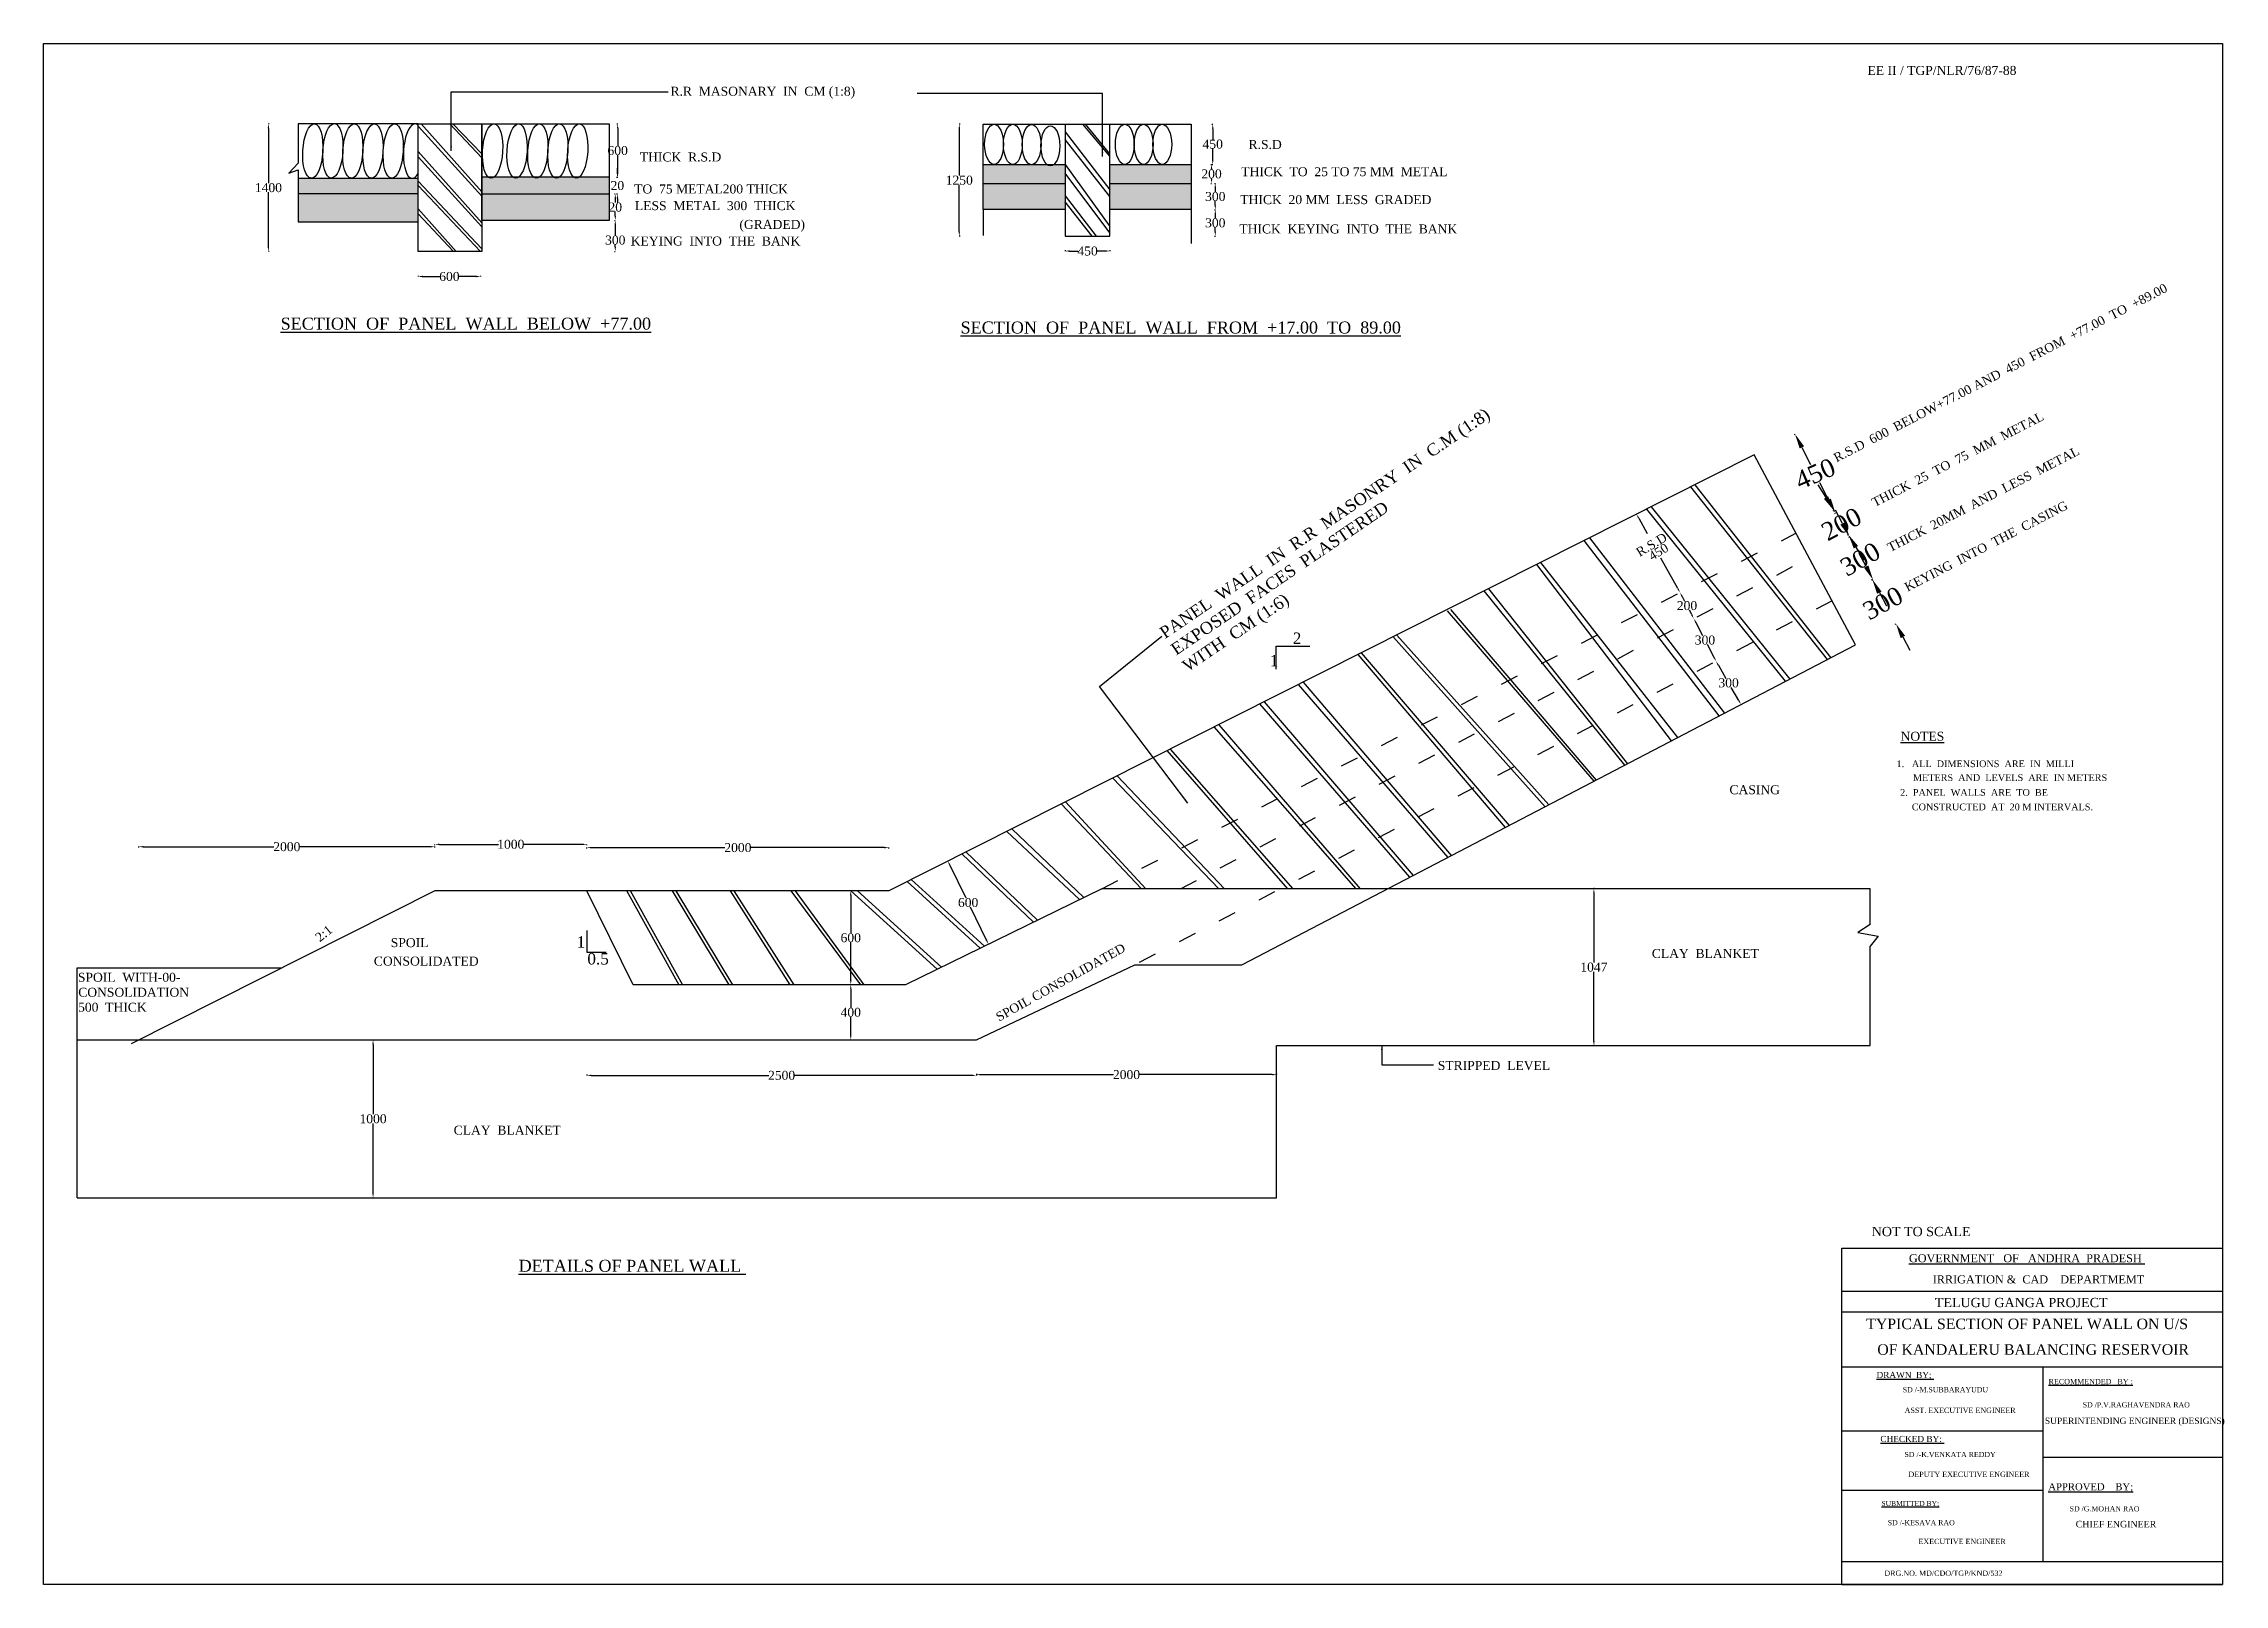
# Model space of a CAD drawing. Header units: millimetres. Extents: x -21850 to 15226, y -6113 to 10382.
# Drawn here: x 658 to 15226, y 93 to 10382 of the extents above; entities outside this region: 1.
import ezdxf

# ---------------------------------------------------------------- set-up
doc = ezdxf.new("R2010")
doc.units = ezdxf.units.MM
doc.header["$MEASUREMENT"] = 0
doc.linetypes.add('ACAD_ISO03W100', pattern=[30, 12, -18])
for name, color, linetype in [('DIM', 5, 'Continuous'), ('DO LINE', 3, 'Continuous'), ('DWG.LINE', 10, 'Continuous'), ('HATCH', 2, 'Continuous'), ('TEXT', 7, 'Continuous')]:
    doc.layers.add(name, color=color, linetype=linetype)
doc.layers.add('TITLE', color=7, linetype='Continuous', lineweight=30)
doc.styles.get("Standard").update_dxf_attribs({"font": 'times.ttf', "height": 60})
doc.dimstyles.get("Standard").update_dxf_attribs({"dimtxt": 60, "dimasz": 30, "dimexe": 0.18, "dimexo": 0.0625, "dimgap": 0.09, "dimtad": 0, "dimtih": 1, "dimtoh": 1, "dimdec": 0, "dimzin": 0, "dimdsep": 46, "dimtxsty": 'Standard', "dimcen": 300, "dimclrd": 5, "dimclre": 5, "dimclrt": 4, "dimadec": 0, "dimazin": 0, "dimtfac": 1, "dimtdec": 0, "dimtofl": 0, "dimtmove": 0, "dimatfit": 3, "dimfxl": 0, "dimtolj": 1, "dimtzin": 0, "dimarcsym": 0})
picture_1 = doc.add_image_def('image1.jpg', size_in_pixel=(12279, 6624))

# ---------------------------------------------------------------- blocks, each defined once
blk = doc.blocks.new('*D2')
at = {"layer": 'Defpoints', "color": 0, "ltscale": 0.2}
for p in [(3160, 8995), (3577, 8995), (3577, 8827)]:
    blk.add_point(p, dxfattribs=at)
at = {"layer": 'DIM', "color": 5, "lineweight": -2, "ltscale": 0.2}
for p, q in [((3160, 8832), (3160, 8827)), ((3190, 8827), (3306, 8827)), ((3547, 8827), (3432, 8827)), ((3577, 8832), (3577, 8827))]:
    blk.add_line(p, q, dxfattribs=at)
at = {"layer": 'DIM', "color": 5, "ltscale": 0.2}
for points in [[(3190, 8832), (3190, 8822), (3160, 8827)], [(3547, 8832), (3547, 8822), (3577, 8827)]]:
    blk.add_solid(points, dxfattribs=at)
at = {"layer": 'DIM', "color": 4, "ltscale": 0.2, "insert": (3369, 8827), "char_height": 60, "attachment_point": 5}
blk.add_mtext('\\A1;600', dxfattribs=at)
blk = doc.blocks.new('*D3')
at = {"layer": 'Defpoints', "color": 0, "ltscale": 0.2}
for p in [(3586, 9202), (4477, 9202), (3586, 8995)]:
    blk.add_point(p, dxfattribs=at)
at = {"layer": 'DIM', "color": 5, "lineweight": -2, "ltscale": 0.2}
for p, q in [((4472, 9202), (4477, 9202)), ((4477, 9172), (4477, 9100)), ((4477, 9025), (4477, 9039)), ((4472, 8995), (4477, 8995))]:
    blk.add_line(p, q, dxfattribs=at)
at = {"layer": 'DIM', "color": 5, "ltscale": 0.2}
for points in [[(4472, 9172), (4482, 9172), (4477, 9202)], [(4472, 9025), (4482, 9025), (4477, 8995)]]:
    blk.add_solid(points, dxfattribs=at)
at = {"layer": 'DIM', "color": 4, "ltscale": 0.2, "insert": (4477, 9070), "char_height": 60, "attachment_point": 5}
blk.add_mtext('\\A1;300', dxfattribs=at)
blk = doc.blocks.new('*D4')
at = {"layer": 'Defpoints', "color": 0, "ltscale": 0.2}
for p in [(4436, 9378), (4477, 9378), (4436, 9202)]:
    blk.add_point(p, dxfattribs=at)
at = {"layer": 'DIM', "color": 5, "lineweight": -2, "ltscale": 0.2}
for p, q in [((4472, 9378), (4477, 9378)), ((4477, 9348), (4477, 9321)), ((4472, 9202), (4477, 9202)), ((4477, 9232), (4477, 9260))]:
    blk.add_line(p, q, dxfattribs=at)
at = {"layer": 'DIM', "color": 5, "ltscale": 0.2}
for points in [[(4472, 9348), (4482, 9348), (4477, 9378)], [(4472, 9232), (4482, 9232), (4477, 9202)]]:
    blk.add_solid(points, dxfattribs=at)
at = {"layer": 'DIM', "color": 4, "ltscale": 0.2, "insert": (4477, 9290), "char_height": 60, "attachment_point": 5}
blk.add_mtext('\\A1;20', dxfattribs=at)
blk = doc.blocks.new('*D5')
at = {"layer": 'Defpoints', "color": 0, "ltscale": 0.2}
for p in [(4436, 9490), (4491, 9490), (4436, 9378)]:
    blk.add_point(p, dxfattribs=at)
at = {"layer": 'DIM', "color": 5, "lineweight": -2, "ltscale": 0.2}
for p, q in [((4486, 9490), (4491, 9490)), ((4491, 9520), (4491, 9550)), ((4486, 9378), (4491, 9378)), ((4491, 9348), (4491, 9318))]:
    blk.add_line(p, q, dxfattribs=at)
at = {"layer": 'DIM', "color": 5, "ltscale": 0.2}
for points in [[(4486, 9520), (4496, 9520), (4491, 9490)], [(4486, 9348), (4496, 9348), (4491, 9378)]]:
    blk.add_solid(points, dxfattribs=at)
at = {"layer": 'DIM', "color": 4, "ltscale": 0.2, "insert": (4491, 9434), "char_height": 60, "attachment_point": 5}
blk.add_mtext('\\A1;20', dxfattribs=at)
blk = doc.blocks.new('*D6')
at = {"layer": 'Defpoints', "color": 0, "ltscale": 0.2}
for p in [(4436, 9846), (4493, 9846), (4436, 9490)]:
    blk.add_point(p, dxfattribs=at)
at = {"layer": 'DIM', "color": 5, "lineweight": -2, "ltscale": 0.2}
for p, q in [((4488, 9846), (4493, 9846)), ((4493, 9816), (4493, 9699)), ((4493, 9520), (4493, 9638)), ((4488, 9490), (4493, 9490))]:
    blk.add_line(p, q, dxfattribs=at)
at = {"layer": 'DIM', "color": 5, "ltscale": 0.2}
for points in [[(4488, 9816), (4498, 9816), (4493, 9846)], [(4488, 9520), (4498, 9520), (4493, 9490)]]:
    blk.add_solid(points, dxfattribs=at)
at = {"layer": 'DIM', "color": 4, "ltscale": 0.2, "insert": (4493, 9668), "char_height": 60, "attachment_point": 5}
blk.add_mtext('\\A1;600', dxfattribs=at)
blk = doc.blocks.new('*D7')
at = {"layer": 'Defpoints', "color": 0, "ltscale": 0.2}
for p in [(8324, 9844), (8324, 9575), (8468, 9575)]:
    blk.add_point(p, dxfattribs=at)
at = {"layer": 'DIM', "color": 5, "lineweight": -2, "ltscale": 0.2}
for p, q in [((8463, 9844), (8468, 9844)), ((8468, 9814), (8468, 9742)), ((8468, 9605), (8468, 9680)), ((8463, 9575), (8468, 9575))]:
    blk.add_line(p, q, dxfattribs=at)
at = {"layer": 'DIM', "color": 5, "ltscale": 0.2}
for points in [[(8463, 9814), (8473, 9814), (8468, 9844)], [(8463, 9605), (8473, 9605), (8468, 9575)]]:
    blk.add_solid(points, dxfattribs=at)
at = {"layer": 'DIM', "color": 4, "ltscale": 0.2, "insert": (8468, 9711), "char_height": 60, "attachment_point": 5}
blk.add_mtext('\\A1;450', dxfattribs=at)
blk = doc.blocks.new('*D8')
at = {"layer": 'Defpoints', "color": 0, "ltscale": 0.2}
for p in [(8324, 9575), (8324, 9449), (8460, 9449)]:
    blk.add_point(p, dxfattribs=at)
at = {"layer": 'DIM', "color": 5, "lineweight": -2, "ltscale": 0.2}
for p, q in [((8455, 9575), (8460, 9575)), ((8460, 9545), (8460, 9543)), ((8460, 9479), (8460, 9482)), ((8455, 9449), (8460, 9449))]:
    blk.add_line(p, q, dxfattribs=at)
at = {"layer": 'DIM', "color": 5, "ltscale": 0.2}
for points in [[(8455, 9545), (8465, 9545), (8460, 9575)], [(8455, 9479), (8465, 9479), (8460, 9449)]]:
    blk.add_solid(points, dxfattribs=at)
at = {"layer": 'DIM', "color": 4, "ltscale": 0.2, "insert": (8460, 9512), "char_height": 60, "attachment_point": 5}
blk.add_mtext('\\A1;200', dxfattribs=at)
blk = doc.blocks.new('*D9')
at = {"layer": 'Defpoints', "color": 0, "ltscale": 0.2}
for p in [(8324, 9449), (8324, 9273), (8485, 9273)]:
    blk.add_point(p, dxfattribs=at)
at = {"layer": 'DIM', "color": 5, "lineweight": -2, "ltscale": 0.2}
for p, q in [((8480, 9449), (8486, 9449)), ((8485, 9419), (8485, 9392)), ((8485, 9303), (8485, 9331)), ((8480, 9273), (8486, 9273))]:
    blk.add_line(p, q, dxfattribs=at)
at = {"layer": 'DIM', "color": 5, "ltscale": 0.2}
for points in [[(8480, 9419), (8490, 9419), (8485, 9449)], [(8480, 9303), (8490, 9303), (8485, 9273)]]:
    blk.add_solid(points, dxfattribs=at)
at = {"layer": 'DIM', "color": 4, "ltscale": 0.2, "insert": (8485, 9361), "char_height": 60, "attachment_point": 5}
blk.add_mtext('\\A1;300', dxfattribs=at)
blk = doc.blocks.new('*D10')
at = {"layer": 'Defpoints', "color": 0, "ltscale": 0.2}
for p in [(7781, 9273), (7781, 9097), (8485, 9097)]:
    blk.add_point(p, dxfattribs=at)
at = {"layer": 'DIM', "color": 5, "lineweight": -2, "ltscale": 0.2}
for p, q in [((8480, 9273), (8486, 9273)), ((8485, 9243), (8485, 9216)), ((8480, 9097), (8486, 9097)), ((8485, 9127), (8485, 9155))]:
    blk.add_line(p, q, dxfattribs=at)
at = {"layer": 'DIM', "color": 5, "ltscale": 0.2}
for points in [[(8480, 9243), (8490, 9243), (8485, 9273)], [(8480, 9127), (8490, 9127), (8485, 9097)]]:
    blk.add_solid(points, dxfattribs=at)
at = {"layer": 'DIM', "color": 4, "ltscale": 0.2, "insert": (8485, 9185), "char_height": 60, "attachment_point": 5}
blk.add_mtext('\\A1;300', dxfattribs=at)
blk = doc.blocks.new('*D11')
at = {"layer": 'Defpoints', "color": 0, "ltscale": 0.2}
for p in [(7482, 9097), (7781, 9097), (7781, 8997)]:
    blk.add_point(p, dxfattribs=at)
at = {"layer": 'DIM', "color": 5, "lineweight": -2, "ltscale": 0.2}
for p, q in [((7482, 9002), (7482, 8997)), ((7512, 8997), (7568, 8997)), ((7751, 8997), (7696, 8997)), ((7781, 9002), (7781, 8997))]:
    blk.add_line(p, q, dxfattribs=at)
at = {"layer": 'DIM', "color": 5, "ltscale": 0.2}
for points in [[(7512, 9002), (7512, 8992), (7482, 8997)], [(7751, 9002), (7751, 8992), (7781, 8997)]]:
    blk.add_solid(points, dxfattribs=at)
at = {"layer": 'DIM', "color": 4, "ltscale": 0.2, "insert": (7632, 8997), "char_height": 60, "attachment_point": 5}
blk.add_mtext('\\A1;450', dxfattribs=at)
blk = doc.blocks.new('*D12')
at = {"layer": 'Defpoints', "color": 0, "ltscale": 0.2}
for p in [(1294, 5019), (1294, 4725), (3272, 4725)]:
    blk.add_point(p, dxfattribs=at)
at = {"layer": 'DIM', "color": 5, "lineweight": -2, "ltscale": 0.2}
for p, q in [((1294, 5014), (1294, 5020)), ((1324, 5019), (2197, 5019)), ((3242, 5019), (2369, 5019)), ((3272, 5014), (3272, 5020))]:
    blk.add_line(p, q, dxfattribs=at)
at = {"layer": 'DIM', "color": 5, "ltscale": 0.2}
for points in [[(1324, 5024), (1324, 5014), (1294, 5019)], [(3242, 5024), (3242, 5014), (3272, 5019)]]:
    blk.add_solid(points, dxfattribs=at)
at = {"layer": 'DIM', "color": 4, "ltscale": 0.2, "insert": (2283, 5019), "char_height": 60, "attachment_point": 5}
blk.add_mtext('\\A1;2000', dxfattribs=at)
blk = doc.blocks.new('*D13')
at = {"layer": 'Defpoints', "color": 0, "ltscale": 0.2}
for p in [(4287, 5035), (3272, 4725), (4287, 4725)]:
    blk.add_point(p, dxfattribs=at)
at = {"layer": 'DIM', "color": 5, "lineweight": -2, "ltscale": 0.2}
for p, q in [((3272, 5030), (3272, 5035)), ((3302, 5035), (3697, 5035)), ((4257, 5035), (3861, 5035)), ((4287, 5030), (4287, 5035))]:
    blk.add_line(p, q, dxfattribs=at)
at = {"layer": 'DIM', "color": 5, "ltscale": 0.2}
for points in [[(3302, 5040), (3302, 5030), (3272, 5035)], [(4257, 5040), (4257, 5030), (4287, 5035)]]:
    blk.add_solid(points, dxfattribs=at)
at = {"layer": 'DIM', "color": 4, "ltscale": 0.2, "insert": (3779, 5035), "char_height": 60, "attachment_point": 5}
blk.add_mtext('\\A1;1000', dxfattribs=at)
blk = doc.blocks.new('*D14')
at = {"layer": 'Defpoints', "color": 0, "ltscale": 0.2}
for p in [(6305, 5013), (4287, 4725), (6305, 4725)]:
    blk.add_point(p, dxfattribs=at)
at = {"layer": 'DIM', "color": 5, "lineweight": -2, "ltscale": 0.2}
for p, q in [((4287, 5008), (4287, 5013)), ((4317, 5013), (5209, 5013)), ((6275, 5013), (5382, 5013)), ((6305, 5008), (6305, 5013))]:
    blk.add_line(p, q, dxfattribs=at)
at = {"layer": 'DIM', "color": 5, "ltscale": 0.2}
for points in [[(4317, 5018), (4317, 5008), (4287, 5013)], [(6275, 5018), (6275, 5008), (6305, 5013)]]:
    blk.add_solid(points, dxfattribs=at)
at = {"layer": 'DIM', "color": 4, "ltscale": 0.2, "insert": (5296, 5013), "char_height": 60, "attachment_point": 5}
blk.add_mtext('\\A1;2000', dxfattribs=at)
blk = doc.blocks.new('*D15')
at = {"layer": 'Defpoints', "color": 0, "ltscale": 0.2}
for p in [(6050, 4725), (6050, 4098), (6050, 4098)]:
    blk.add_point(p, dxfattribs=at)
at = {"layer": 'DIM', "color": 5, "lineweight": -2, "ltscale": 0.2}
for p, q in [((6050, 4725), (6050, 4725)), ((6050, 4695), (6050, 4442)), ((6050, 4128), (6050, 4381)), ((6050, 4098), (6050, 4098))]:
    blk.add_line(p, q, dxfattribs=at)
at = {"layer": 'DIM', "color": 5, "ltscale": 0.2}
for points in [[(6045, 4695), (6055, 4695), (6050, 4725)], [(6045, 4128), (6055, 4128), (6050, 4098)]]:
    blk.add_solid(points, dxfattribs=at)
at = {"layer": 'DIM', "color": 4, "ltscale": 0.2, "insert": (6050, 4411), "char_height": 60, "attachment_point": 5}
blk.add_mtext('\\A1;600', dxfattribs=at)
blk = doc.blocks.new('*D16')
at = {"layer": 'Defpoints', "color": 0, "ltscale": 0.2}
for p in [(2859, 3729), (2859, 2675), (2859, 2675)]:
    blk.add_point(p, dxfattribs=at)
at = {"layer": 'DIM', "color": 5, "lineweight": -2, "ltscale": 0.2}
for p, q in [((2859, 3729), (2859, 3729)), ((2859, 3699), (2859, 3233)), ((2859, 2705), (2859, 3171)), ((2859, 2675), (2858, 2675))]:
    blk.add_line(p, q, dxfattribs=at)
at = {"layer": 'DIM', "color": 5, "ltscale": 0.2}
for points in [[(2854, 3699), (2864, 3699), (2859, 3729)], [(2854, 2705), (2864, 2705), (2859, 2675)]]:
    blk.add_solid(points, dxfattribs=at)
at = {"layer": 'DIM', "color": 4, "ltscale": 0.2, "insert": (2859, 3202), "char_height": 60, "attachment_point": 5}
blk.add_mtext('\\A1;1000', dxfattribs=at)
blk = doc.blocks.new('*D17')
at = {"layer": 'Defpoints', "color": 0, "ltscale": 0.2}
for p in [(6889, 3729), (8895, 3729), (8895, 3497)]:
    blk.add_point(p, dxfattribs=at)
at = {"layer": 'DIM', "color": 5, "lineweight": -2, "ltscale": 0.2}
for p, q in [((6889, 3502), (6889, 3497)), ((6919, 3497), (7806, 3497)), ((8865, 3497), (7978, 3497)), ((8895, 3502), (8895, 3497))]:
    blk.add_line(p, q, dxfattribs=at)
at = {"layer": 'DIM', "color": 5, "ltscale": 0.2}
for points in [[(6919, 3502), (6919, 3492), (6889, 3497)], [(8865, 3502), (8865, 3492), (8895, 3497)]]:
    blk.add_solid(points, dxfattribs=at)
at = {"layer": 'DIM', "color": 4, "ltscale": 0.2, "insert": (7892, 3497), "char_height": 60, "attachment_point": 5}
blk.add_mtext('\\A1;2000', dxfattribs=at)
blk = doc.blocks.new('*D18')
at = {"layer": 'Defpoints', "color": 0, "ltscale": 0.2}
for p in [(12860, 4739), (11014, 3691), (12860, 3691)]:
    blk.add_point(p, dxfattribs=at)
at = {"layer": 'DIM', "color": 5, "lineweight": -2, "ltscale": 0.2}
for p, q in [((11019, 4739), (11014, 4739)), ((11014, 4709), (11014, 4246)), ((11014, 3721), (11014, 4184)), ((11019, 3691), (11014, 3691))]:
    blk.add_line(p, q, dxfattribs=at)
at = {"layer": 'DIM', "color": 5, "ltscale": 0.2}
for points in [[(11009, 4709), (11019, 4709), (11014, 4739)], [(11009, 3721), (11019, 3721), (11014, 3691)]]:
    blk.add_solid(points, dxfattribs=at)
at = {"layer": 'DIM', "color": 4, "ltscale": 0.2, "insert": (11014, 4215), "char_height": 60, "attachment_point": 5}
blk.add_mtext('\\A1;1047', dxfattribs=at)
blk = doc.blocks.new('*D19')
at = {"layer": 'Defpoints', "color": 0, "ltscale": 0.2}
for p in [(6699, 4923), (6970, 4369), (6970, 4369)]:
    blk.add_point(p, dxfattribs=at)
at = {"layer": 'DIM', "color": 5, "lineweight": -2, "ltscale": 0.2}
for p, q in [((6699, 4923), (6699, 4923)), ((6712, 4896), (6819, 4677)), ((6957, 4396), (6849, 4615)), ((6970, 4369), (6970, 4369))]:
    blk.add_line(p, q, dxfattribs=at)
at = {"layer": 'DIM', "color": 5, "ltscale": 0.2}
for points in [[(6716, 4899), (6707, 4894), (6699, 4923)], [(6961, 4398), (6952, 4393), (6970, 4369)]]:
    blk.add_solid(points, dxfattribs=at)
at = {"layer": 'DIM', "color": 4, "ltscale": 0.2, "insert": (6834, 4646), "char_height": 60, "attachment_point": 5}
blk.add_mtext('\\A1;600', dxfattribs=at)
blk = doc.blocks.new('*D20')
at = {"layer": 'Defpoints', "color": 0, "ltscale": 0.2}
for p in [(3160, 9846), (2160, 8995), (3160, 8995)]:
    blk.add_point(p, dxfattribs=at)
at = {"layer": 'DIM', "color": 5, "lineweight": -2, "ltscale": 0.2}
for p, q in [((2165, 9846), (2160, 9846)), ((2160, 9816), (2160, 9451)), ((2160, 9025), (2160, 9390)), ((2165, 8995), (2160, 8995))]:
    blk.add_line(p, q, dxfattribs=at)
at = {"layer": 'DIM', "color": 5, "ltscale": 0.2}
for points in [[(2155, 9816), (2165, 9816), (2160, 9846)], [(2155, 9025), (2165, 9025), (2160, 8995)]]:
    blk.add_solid(points, dxfattribs=at)
at = {"layer": 'DIM', "color": 4, "ltscale": 0.2, "insert": (2160, 9420), "char_height": 60, "attachment_point": 5}
blk.add_mtext('\\A1;1400', dxfattribs=at)
blk = doc.blocks.new('*D21')
at = {"layer": 'Defpoints', "color": 0, "ltscale": 0.2}
for p in [(7482, 9844), (6775, 9097), (7482, 9097)]:
    blk.add_point(p, dxfattribs=at)
at = {"layer": 'DIM', "color": 5, "lineweight": -2, "ltscale": 0.2}
for p, q in [((6780, 9844), (6775, 9844)), ((6775, 9814), (6775, 9501)), ((6775, 9127), (6775, 9440)), ((6780, 9097), (6775, 9097))]:
    blk.add_line(p, q, dxfattribs=at)
at = {"layer": 'DIM', "color": 5, "ltscale": 0.2}
for points in [[(6770, 9814), (6780, 9814), (6775, 9844)], [(6770, 9127), (6780, 9127), (6775, 9097)]]:
    blk.add_solid(points, dxfattribs=at)
at = {"layer": 'DIM', "color": 4, "ltscale": 0.2, "insert": (6775, 9470), "char_height": 60, "attachment_point": 5}
blk.add_mtext('\\A1;1250', dxfattribs=at)
blk = doc.blocks.new('*D22')
at = {"layer": 'Defpoints', "color": 0, "ltscale": 0.2}
for p in [(6050, 4098), (6050, 3729), (6050, 3729)]:
    blk.add_point(p, dxfattribs=at)
at = {"layer": 'DIM', "color": 5, "lineweight": -2, "ltscale": 0.2}
for p, q in [((6050, 4098), (6050, 4098)), ((6050, 4068), (6050, 3944)), ((6050, 3759), (6050, 3882)), ((6050, 3729), (6050, 3729))]:
    blk.add_line(p, q, dxfattribs=at)
at = {"layer": 'DIM', "color": 5, "ltscale": 0.2}
for points in [[(6045, 4068), (6055, 4068), (6050, 4098)], [(6045, 3759), (6055, 3759), (6050, 3729)]]:
    blk.add_solid(points, dxfattribs=at)
at = {"layer": 'DIM', "color": 4, "ltscale": 0.2, "insert": (6050, 3913), "char_height": 60, "attachment_point": 5}
blk.add_mtext('\\A1;400', dxfattribs=at)
blk = doc.blocks.new('*D23')
at = {"layer": 'Defpoints', "color": 0, "ltscale": 0.2}
for p in [(4287, 3729), (6889, 3729), (4287, 3492)]:
    blk.add_point(p, dxfattribs=at)
at = {"layer": 'DIM', "color": 5, "lineweight": -2, "ltscale": 0.2}
for p, q in [((4287, 3497), (4287, 3492)), ((6889, 3497), (6889, 3492)), ((4317, 3492), (5502, 3492)), ((6859, 3492), (5674, 3492))]:
    blk.add_line(p, q, dxfattribs=at)
at = {"layer": 'DIM', "color": 5, "ltscale": 0.2}
for points in [[(4317, 3497), (4317, 3487), (4287, 3492)], [(6859, 3497), (6859, 3487), (6889, 3492)]]:
    blk.add_solid(points, dxfattribs=at)
at = {"layer": 'DIM', "color": 4, "ltscale": 0.2, "insert": (5588, 3492), "char_height": 60, "attachment_point": 5}
blk.add_mtext('\\A1;2500', dxfattribs=at)
blk = doc.blocks.new('*D24')
at = {"layer": 'Defpoints', "color": 0, "ltscale": 0.2}
for p in [(11590, 6716), (11681, 6542), (11681, 6542)]:
    blk.add_point(p, dxfattribs=at)
at = {"layer": 'DIM', "color": 5, "lineweight": -2, "ltscale": 0.2}
for p, q in [((11590, 6716), (11590, 6716)), ((11604, 6690), (11620, 6660)), ((11668, 6569), (11652, 6599)), ((11681, 6542), (11682, 6542))]:
    blk.add_line(p, q, dxfattribs=at)
at = {"layer": 'DIM', "color": 5, "ltscale": 0.2}
for points in [[(11608, 6692), (11599, 6687), (11590, 6716)], [(11672, 6571), (11663, 6566), (11681, 6542)]]:
    blk.add_solid(points, dxfattribs=at)
at = {"layer": 'DIM', "color": 4, "ltscale": 0.2, "insert": (11636, 6629), "char_height": 60, "attachment_point": 5}
blk.add_mtext('\\A1;200', dxfattribs=at)
blk = doc.blocks.new('*D25')
at = {"layer": 'Defpoints', "color": 0, "ltscale": 0.2}
for p in [(11682, 6542), (11831, 6257), (11831, 6257)]:
    blk.add_point(p, dxfattribs=at)
at = {"layer": 'DIM', "color": 5, "lineweight": -2, "ltscale": 0.2}
for p, q in [((11682, 6542), (11682, 6542)), ((11696, 6516), (11740, 6430)), ((11817, 6283), (11772, 6369)), ((11831, 6257), (11831, 6257))]:
    blk.add_line(p, q, dxfattribs=at)
at = {"layer": 'DIM', "color": 5, "ltscale": 0.2}
for points in [[(11700, 6518), (11691, 6513), (11682, 6542)], [(11821, 6285), (11812, 6281), (11831, 6257)]]:
    blk.add_solid(points, dxfattribs=at)
at = {"layer": 'DIM', "color": 4, "ltscale": 0.2, "insert": (11756, 6399), "char_height": 60, "attachment_point": 5}
blk.add_mtext('\\A1;300', dxfattribs=at)
blk = doc.blocks.new('*D26')
at = {"layer": 'Defpoints', "color": 0, "ltscale": 0.2}
for p in [(11831, 6257), (11997, 5969), (11997, 5969)]:
    blk.add_point(p, dxfattribs=at)
at = {"layer": 'DIM', "color": 5, "lineweight": -2, "ltscale": 0.2}
for p, q in [((11831, 6257), (11831, 6256)), ((11846, 6231), (11896, 6143)), ((11982, 5995), (11932, 6082)), ((11997, 5969), (11997, 5969))]:
    blk.add_line(p, q, dxfattribs=at)
at = {"layer": 'DIM', "color": 5, "ltscale": 0.2}
for points in [[(11850, 6233), (11841, 6228), (11831, 6257)], [(11986, 5997), (11978, 5992), (11997, 5969)]]:
    blk.add_solid(points, dxfattribs=at)
at = {"layer": 'DIM', "color": 4, "ltscale": 0.2, "insert": (11914, 6113), "char_height": 60, "attachment_point": 5}
blk.add_mtext('\\A1;300', dxfattribs=at)

msp = doc.modelspace()

# ---------------------------------------------------------------- hatches: boundary and pattern name
at = {"layer": 'HATCH', "ltscale": 0.2}
h = msp.add_hatch(dxfattribs=at)
h.set_pattern_fill('AR-CONC', color=256, scale=10, style=0)
h.set_pattern_definition([(50, (0, 0), (71.72602, -6.2752), [7.5, -82.5]), (355, (0, 0), (-13.87513, 75.2192), [6, -66]), (100.4514, (5.98, -0.52), (57.85094, 68.94395), [6.374, -70.1142]), (46.1842, (0, 20), (106.7241, -16.5519), [11.25, -123.75]), (96.6356, (8.89, 18.62), (93.4663, 97.4118), [9.561, -105.1713]), (351.1842, (0, 20), (93.4662, 97.4119), [9, -99]), (21, (10, 15), (59.6907, -40.2619), [7.5, -82.5]), (326, (10, 15), (24.33153, 72.515), [6, -66]), (71.4514, (14.974, 11.645), (84.02226, 32.25305), [6.374, -70.1142]), (37.5, (0, 0), (1.215986, 33.289385), [0, -65.2, 0, -67, 0, -66.25]), (7.5, (0, 0), (26.30695, 39.44117), [0, -38.2, 0, -63.7, 0, -25.25]), (327.5, (-22.3, 0), (53.382244, -2.255487), [0, -25, 0, -78, 0, -103.5]), (317.5, (-32.3, 0), (58.31862, 10.0105), [0, -32.5, 0, -51.8, 0, -73.5])])
h.paths.add_polyline_path([(3159.7, 9483), (2357.7, 9483), (2357.7, 9378.2), (3159.7, 9378.2)])
h.paths.add_polyline_path([(3159.7, 9378.2), (2357.7, 9378.2), (2357.7, 9192.8), (3159.7, 9192.8)])
h.paths.add_polyline_path([(4436.3, 9490.3), (3585.1, 9490.3), (3585.1, 9378.5), (4436.3, 9378.5)])
h.paths.add_polyline_path([(4436.3, 9378.5), (3585.1, 9378.5), (3585.1, 9201.8), (4436.3, 9201.8)])
h.paths.add_polyline_path([(7482.2, 9575.5), (6933.6, 9575.5), (6933.6, 9449), (7482.2, 9449)])
h.paths.add_polyline_path([(7482.2, 9449), (6933.6, 9449), (6933.6, 9273.5), (7482.2, 9273.5)])
h.paths.add_polyline_path([(8324.4, 9575.5), (7781.4, 9575.5), (7781.4, 9449), (8324.4, 9449)])
h.paths.add_polyline_path([(8324.4, 9449), (7781.4, 9449), (7781.4, 9273.5), (8324.4, 9273.5)])

# ---------------------------------------------------------------- linework, layer by layer
at = {"layer": 'DIM', "color": 5, "ltscale": 0.2}
for p, q in [((12353.3, 7772.5), (12357.9, 7774.9)), ((12403.3, 7685.8), (12461.4, 7572.3)), ((12564.6, 7351), (12512.9, 7436.6)), ((12582.1, 7336.6), (12524, 7450)), ((11298.7, 7239.3), (11298.9, 7239.4)), ((11313.3, 7213.1), (11370.2, 7110.8)), ((12611.9, 7262.8), (12616.3, 7265.4)), ((12623.2, 7245.3), (12627.8, 7247.6)), ((12674.8, 7177.5), (12627.8, 7265.8)), ((12708.7, 7102.1), (12713.2, 7104.8)), ((12717.4, 7086.9), (12722, 7089.4)), ((12764.6, 7019), (12816.2, 6933.4)), ((11575.1, 6742.4), (11461.3, 6947)), ((12833.1, 6889.4), (12786.8, 6978)), ((11589.7, 6716.2), (11589.9, 6716.3)), ((12869.5, 6801.7), (12874.1, 6804.1)), ((12874.9, 6798.4), (12879.5, 6800.8)), ((12921, 6715.8), (12968, 6627.5)), ((13027.3, 6506.2), (13031.9, 6508.6)), ((13078, 6419.8), (13124.3, 6331.2))]:
    msp.add_line(p, q, dxfattribs=at)
for points in [[(12418.2, 7693.3), (12388.5, 7678.2), (12357.8, 7774.8)], [(12578.8, 7359.6), (12550.3, 7342.4), (12616.2, 7265.4)], [(12596.9, 7344.1), (12567.3, 7329), (12627.7, 7247.5)], [(11317.6, 7215.5), (11308.9, 7210.6), (11298.7, 7239.3)], [(12689.5, 7185.4), (12660.1, 7169.7), (12721.8, 7089.3)], [(12778.9, 7027.6), (12750.4, 7010.4), (12713, 7104.7)], [(12847.8, 6897.1), (12818.3, 6881.7), (12879.3, 6800.7)], [(11579.5, 6744.8), (11570.7, 6740), (11589.7, 6716.2)], [(12935.7, 6723.6), (12906.3, 6707.9), (12873.9, 6804)], [(13092.8, 6427.5), (13063.2, 6412.1), (13031.8, 6508.5)]]:
    msp.add_solid(points, dxfattribs=at)
at = {"layer": 'DO LINE', "linetype": 'ACAD_ISO03W100', "ltscale": 10}
for points in [[(7726.8, 4738.7), (12363.9, 7112.5)], [(8252.7, 4738.7), (12452, 6947.4)], [(12604.9, 6660.6), (7946.7, 4229.5)]]:
    msp.add_lwpolyline(points, dxfattribs=at)
at = {"layer": 'DWG.LINE', "ltscale": 0.2}
for p, q in [((3159.7, 9846.4), (2357.7, 9846.4)), ((3159.7, 9846.4), (2357.7, 9846.4)), ((3159.7, 9192.8), (3159.7, 9846.4)), ((3585.1, 9846.4), (4436.3, 9846.4)), ((3585.1, 9201.8), (3585.1, 9846.4)), ((4436.3, 9846.4), (4436.3, 9201.8)), ((6933.6, 9273.5), (6933.6, 9843.5)), ((6933.6, 9843.5), (8324.4, 9843.5)), ((7482.2, 9843.5), (7482.2, 9097.1)), ((7781.4, 9097.1), (7781.4, 9843.5)), ((8324.4, 9843.5), (8324.4, 9273.5)), ((2357.7, 9192.8), (3159.7, 9192.8)), ((4436.3, 9201.8), (3585.1, 9201.8)), ((7482.2, 9273.5), (6933.6, 9273.5)), ((8324.4, 9273.5), (7781.4, 9273.5)), ((12085.2, 7635.3), (6304.7, 4725)), ((12761.2, 6367.3), (12085.2, 7635.3)), ((8663, 4229.5), (12761.2, 6367.3)), ((3271.8, 4725), (1242.7, 3702.5)), ((6304.7, 4725), (3271.8, 4725)), ((7726.8, 4738.7), (6415.1, 4097.7)), ((12860.2, 4738.7), (7726.8, 4738.7)), ((12860.2, 4499.6), (12860.2, 4738.7)), ((6889.4, 3728.5), (7946.7, 4229.5)), ((7946.7, 4229.5), (8663, 4229.5)), ((12860.2, 3691.2), (12860.2, 4356.1)), ((6415.1, 4097.7), (4596.8, 4097.7)), ((881.5, 2675.4), (881.5, 3728.5)), ((881.5, 3728.5), (6889.4, 3728.5)), ((8894.8, 2675.4), (8894.8, 3691.2)), ((8894.8, 3691.2), (12860.2, 3691.2)), ((881.5, 2675.4), (8894.8, 2675.4))]:
    msp.add_line(p, q, dxfattribs=at)
for points in [[(2357.7, 9846.4), (2357.7, 9583.4)], [(3585.1, 9362.5), (3159.7, 9831.1)], [(3180, 9846.4), (3585.1, 9391.8)], [(3585.1, 9618.7), (3371.2, 9846.4)], [(3585.1, 9647.1), (3391.3, 9846.4)], [(7482.2, 9793.6), (7781.4, 9405.2)], [(7781.4, 9630.2), (7600.2, 9843.5)], [(7781.4, 9645.7), (7618.8, 9843.5)], [(3585.1, 9185.7), (3159.7, 9660.7)], [(3585.4, 9158.6), (3159.7, 9625.7)], [(7781.4, 9360.8), (7482.2, 9742)], [(2357.7, 9583.4), (2297.5, 9517.6), (2357.7, 9538.8)], [(2357.7, 9538.8), (2357.7, 9192.8)], [(2357.7, 9483), (3159.7, 9483)], [(4436.3, 9490.3), (3585.1, 9490.3)], [(6933.6, 9575.5), (7482.2, 9575.5)], [(7482.2, 9575.5), (7781.4, 9160.9)], [(7781.4, 9118.2), (7482.2, 9516)], [(7781.4, 9575.5), (8324.4, 9575.5)], [(3159.7, 9378.2), (2357.7, 9378.2)], [(3585.1, 9012.1), (3159.7, 9464.2)], [(3577.5, 8994.6), (3159.7, 9434.9)], [(3585.1, 9378.5), (4436.3, 9378.5)], [(6933.6, 9449), (7482.2, 9449)], [(7482.2, 9365.7), (7689.4, 9097.1)], [(7662.8, 9097.1), (7482.2, 9325.9)], [(7781.4, 9449), (8324.4, 9449)], [(3415.2, 8994.6), (3159.7, 9278.3)], [(3397, 8994.5), (3159.7, 9244.7)], [(6933.6, 9273.5), (6933.6, 9101.6)], [(8324.4, 9273.5), (8324.4, 9047.8)], [(7482.2, 9097.1), (7781.4, 9097.1)], [(11688.8, 7435.7), (12596, 6281.1)], [(11395.6, 7288.1), (12322.2, 6138.4)], [(12573.5, 6269.4), (11661, 7421.7)], [(12294.2, 6123.7), (11367.1, 7273.7)], [(11851.6, 5892.9), (10949.3, 7063.4)], [(10985.3, 7081.5), (11887, 5911.3)], [(11532.5, 5726.4), (10632.9, 6904.1)], [(10657.5, 6916.5), (11573.2, 5747.6)], [(11221.3, 5564), (10281.1, 6727)], [(10311.1, 6742.1), (11239.4, 5573.5)], [(11014.9, 5456.4), (10036.6, 6594.9)], [(10055.3, 6603.8), (11029.3, 5463.9)], [(10688.5, 5286.1), (9672.5, 6420.6)], [(9696.8, 6432.8), (10712.4, 5298.5)], [(8892.4, 6204.1), (8892.4, 6358.6), (9117.1, 6358.6)], [(10423.4, 5147.8), (9439.1, 6303)], [(9458.6, 6312.9), (10448.6, 5161)], [(9072.6, 6118.5), (10062, 4959.3)], [(8811.1, 5986.9), (9806.9, 4826.2)], [(10040.3, 4947.9), (9041.4, 6102.8)], [(8507.7, 5834.1), (9453.2, 4738.7)], [(9784.8, 4814.7), (8782.7, 5972.6)], [(9426.2, 4738.7), (8477.4, 5818.9)], [(8968.9, 4738.7), (8163.2, 5660.7)], [(8182.8, 5670.6), (9002.6, 4738.7)], [(7800.2, 5478), (8507.6, 4738.7)], [(7829.2, 5492.6), (8545.8, 4738.7)], [(7993.1, 4738.7), (7456.5, 5304.9)], [(8021.2, 4738.7), (7485.3, 5319.4)], [(7578.2, 4666.1), (7091.5, 5121.2)], [(7606.9, 4680.1), (7126, 5138.5)], [(7269.6, 4515.2), (6793, 4970.9)], [(7298.5, 4529.4), (6819.5, 4984.2)], [(4596.8, 4097.7), (4286.6, 4725)], [(4552.4, 4725.9), (4902.2, 4097.7)], [(4576.9, 4725.9), (4926.6, 4097.7)], [(5237.8, 4097.7), (4859.3, 4725)], [(5262.2, 4097.7), (4883.6, 4725)], [(5245.4, 4725), (5643.3, 4097.7)], [(5672.4, 4097.7), (5270.3, 4725)], [(5649.9, 4725), (6114.8, 4097.7)], [(5678.1, 4725), (6136.9, 4097.7)], [(6050.4, 4725), (6627.5, 4201.5)], [(6656.4, 4215.6), (6095, 4725)], [(6426.4, 4786.3), (6914, 4341.5)], [(6943.7, 4356), (6453, 4799.7)], [(4286.4, 4459.1), (4286.4, 4315.6), (4416.3, 4315.6)], [(12860.2, 4499.6), (12778.1, 4445.9), (12913.1, 4422.2), (12860.2, 4356.1)], [(881.5, 3728.5), (881.5, 4210.1), (2250, 4210.1)]]:
    msp.add_lwpolyline(points, dxfattribs=at)
for points in [[(3159.7, 9846.4), (3585.1, 9846.4), (3585.1, 8994.6), (3159.7, 8994.6)], [(6975.2, 4327.5), (6975.2, 4327.5)]]:
    msp.add_lwpolyline(points, close=True, dxfattribs=at)
at = {"layer": 'HATCH', "ltscale": 0.2}
for centre, major_axis, ratio in [((2456.6, 9664.7), (11, 181.7), 0.3674783), ((2590.6, 9666.2), (11, 181.7), 0.3674783), ((2723.8, 9664.7), (11, 181.7), 0.3674783), ((2857.9, 9664.7), (11, 181.7), 0.3674783), ((2993.6, 9664.7), (11, 181.7), 0.3674783), ((3657.2, 9664.7), (11, 181.7), 0.3674783), ((3821.2, 9664.7), (11, 181.7), 0.3674783), ((3959.6, 9664.7), (11, 181.7), 0.3674783), ((4093.5, 9664.7), (11, 181.7), 0.3674783), ((4226.3, 9664.7), (11, 181.7), 0.3674783), ((7007.3, 9709.5), (0, 134), 0.4686915), ((7132.5, 9709.3), (0, 134), 0.4686915), ((7258, 9707.7), (0, 134), 0.4686915), ((7383.5, 9699.5), (0, 134), 0.4686915), ((7880.3, 9709.5), (0, 134), 0.4686915), ((8006.2, 9709.5), (0, 134), 0.4686915), ((8131, 9709.5), (0, 134), 0.4686915)]:
    msp.add_ellipse(centre, major_axis=major_axis, ratio=ratio, dxfattribs=at)
msp.add_ellipse((3129.6, 9664.7), major_axis=(11, 181.7), ratio=0.3674783, start_param=5.9864325, end_param=10.0494774, dxfattribs=at)
at = {"layer": 'TITLE', "lineweight": 30}
for p, q in [((12670.9, 2338), (15213.7, 2338)), ((15213.7, 2338), (15213.7, 93.1)), ((12670.9, 2050.3), (15213.7, 2050.3)), ((12670.9, 1913.1), (15213.7, 1913.1)), ((12670.9, 1544.7), (15213.7, 1544.7)), ((12670.9, 1119.2), (14017.5, 1119.2)), ((12670.9, 721.4), (14012.7, 721.4)), ((15213.7, 242.5), (12670.9, 242.5)), ((12670.9, 93.1), (15213.7, 93.1))]:
    msp.add_line(p, q, dxfattribs=at)
at = {"layer": 'TITLE', "ltscale": 0.2}
msp.add_lwpolyline([(658.4, 10382.1), (15213.7, 10382.1), (15213.7, 93.1), (658.4, 93.1)], close=True, dxfattribs=at)
at = {"layer": 'TITLE'}
msp.add_lwpolyline([(12670.9, 93.1), (12670.9, 2338)], dxfattribs=at)
at = {"layer": 'TITLE', "lineweight": 30}
for points in [[(14012.7, 1544.7), (14012.7, 242.5)], [(14012.7, 943.4), (15213.7, 943.4)]]:
    msp.add_lwpolyline(points, dxfattribs=at)

# ---------------------------------------------------------------- texts
at = {"layer": 'DIM', "color": 4, "ltscale": 0.2, "attachment_point": 5}
for s, insert, char_height, rotation in [('\\A1;450', (12492.3, 7509.3), 120, 23.60506), ('\\A1;200', (12667.7, 7173.3), 120, 28.06307), ('\\A1;R.S.D', (11399.1, 7035.8), 60, 31.1554), ('\\A1;450', (11445.6, 6988.4), 60, 31.1554), ('\\A1;300', (12793.1, 6939), 120, 29.74899), ('\\A1;300', (12944.1, 6645.4), 120, 28.51213)]:
    msp.add_mtext(s, dxfattribs=dict(at, insert=insert, char_height=char_height, rotation=rotation))
at = {"layer": 'TEXT'}
for s, height, p in [('  EE II / TGP/NLR/76/87-88', 60, (12797.1, 10173.2)), ('R.R  MASONARY  IN  CM (1:8)', 60, (4845.9, 10034.2)), ('  THICK  R.S.D', 60, (4595.8, 9595.2)), ('  R.S.D', 60, (8662, 9678.5)), ('THICK  TO  25 TO 75 MM  METAL', 60, (8658.7, 9497)), ('  TO  75 METAL200 THICK', 60, (4557.9, 9381.5)), ('LESS  METAL  300  THICK', 60, (4608.4, 9270.2)), ('THICK  20 MM  LESS  GRADED', 60, (8652.3, 9310.3)), ('                          (GRADED)', 60, (4717.2, 9145)), ('KEYING  INTO  THE  BANK', 60, (4580.5, 9034)), ('THICK  KEYING  INTO  THE  BANK', 60, (8645.9, 9114.6)), ('%%UNOTES', 60, (13062.4, 5726.8)), ('1.   ALL  DIMENSIONS  ARE  IN  MILLI', 45, (13035.9, 5550.5)), ('2.  PANEL  WALLS  ARE  TO  BE', 45, (13059.8, 5359.1)), ('        METERS  AND  LEVELS  ARE  IN METERS', 45, (13009.7, 5458)), ('        CONSTRUCTED  AT  20 M INTERVALS.', 45, (13001.9, 5262.4)), ('SPOIL', 60, (2977.4, 4348.6)), ('CONSOLIDATED', 60, (2864.3, 4225.3)), ('SPOIL  WITH-00-', 60, (887.5, 4117.2)), ('CONSOLIDATION', 60, (889.8, 4017.2)), ('500  THICK', 60, (888.8, 3917.2)), ('STRIPPED  LEVEL', 60, (9971.5, 3528.3))]:
    msp.add_text(s, height=height, dxfattribs=at).set_placement(p)
for s, height, rotation, p in [('R.S.D  600  BELOW+77.00 AND  450  FROM  +77.00  TO  +89.00', 60, 27.32504, (12635, 7585)), ('PANEL  WALL  IN  R.R  MASONRY  IN  C.M (1:8)', 80, 34.21473, (8149.1, 6405.3)), ('  THICK  25  TO  75  MM  METAL', 60, 27.32504, (12850, 7265.6)), (' THICK  20MM  AND  LESS  METAL', 60, 27.32504, (12973.9, 6975.3)), ('EXPOSED  FACES  PLASTERED', 80, 34.21473, (8223.7, 6294.8)), ('  KEYING  INTO  THE  CASING', 60, 27.32504, (13068.6, 6700.7)), ('WITH  CM (1:6)', 80, 34.21473, (8300.5, 6183.3)), ('2:1', 60, 38.68053, (2503.3, 4380.5)), ('SPOIL CONSOLIDATED', 60, 29.15478, (7040.7, 3850.4))]:
    msp.add_text(s, height=height, rotation=rotation, dxfattribs=at).set_placement(p)
at = {"layer": 'TEXT', "ltscale": 0.2, "char_height": 76, "attachment_point": 1}
for s, insert, width in [('2', (9002.5, 6449.4), 2.054), ('1', (8848.5, 6299.7), 2.054), ('1', (4219.2, 4421.2), 11.59), ('0.5', (4290.6, 4308.5), 9.169)]:
    msp.add_mtext(s, dxfattribs=dict(at, insert=insert, width=width))
at = {"layer": 'TEXT', "char_height": 60, "attachment_point": 1}
for s, insert, width in [('CASING', (11919.6, 5429.7), 22.371), ('CLAY  BLANKET', (11401.1, 4336), 1103.862), ('CLAY  BLANKET', (3397.6, 3156.4), 1103.862)]:
    msp.add_mtext(s, dxfattribs=dict(at, insert=insert, width=width))
at = {"layer": 'TITLE'}
for s, p in [('%%USECTION  OF  PANEL  WALL  BELOW  +77.00', (2241.5, 8472.3)), ('%%USECTION  OF  PANEL  WALL  FROM  +17.00  TO  89.00', (6783.6, 8446.3)), ('%%UDETAILS OF PANEL WALL ', (3831.4, 2180.4))]:
    msp.add_text(s, height=80, dxfattribs=at).set_placement(p)
at = {"layer": 'TITLE', "lineweight": 30}
for s, height, p in [('NOT TO SCALE', 61.95, (12870, 2418.4)), ('%%UGOVERNMENT   OF   ANDHRA  PRADESH ', 53.853, (13118.7, 2244.1)), ('IRRIGATION &  CAD    DEPARTMEMT ', 53.853, (13277.6, 2102.9)), ('TELUGU GANGA PROJECT', 61.95, (13291.6, 1944.3)), ('TYPICAL SECTION OF PANEL WALL ON U/S', 70, (12833, 1797.6)), ('OF KANDALERU BALANCING RESERVOIR', 70, (12907.2, 1626.4)), ('%%UDRAWN  BY; ', 40.906, (12902.2, 1471.2)), ('%%URECOMMENDED   BY :', 35.105, (14051.4, 1429.9)), ('SD /-M.SUBBARAYUDU', 34.268, (13077.1, 1375.9)), ('ASST. EXECUTIVE ENGINEER', 35.154, (13089.8, 1237.8)), ('SUPERINTENDING ENGINEER (DESIGNS)', 41.886, (14026.5, 1164.3)), ('SD /P.V.RAGHAVENDRA RAO', 34.268, (14279.3, 1274.9)), ('%%UCHECKED BY: ', 40.906, (12928, 1043.8)), ('SD /-K.VENKATA REDDY', 34.268, (13088.9, 943.2)), ('DEPUTY EXECUTIVE ENGINEER', 35.154, (13115.6, 810.4)), ('%%UAPPROVED    BY;', 47.2, (14049.6, 721.2)), ('%%USUBMITTED BY;', 33.04, (12934.7, 616.9)), ('SD /G.MOHAN RAO', 34.268, (14191.9, 580.9)), ('SD /-KESAVA RAO', 34.268, (12976.8, 488.1)), ('CHIEF ENGINEER', 43.825, (14232.4, 473.5)), ('EXECUTIVE ENGINEER', 35.154, (13182.2, 362.1)), ('DRG.NO. MD/CDO/TGP/KND/532', 35.154, (12954.3, 150.1))]:
    msp.add_text(s, height=height, dxfattribs=at).set_placement(p)

# ---------------------------------------------------------------- dimensions: what is measured, and where the dimension line sits
at = {"layer": 'DIM', "ltscale": 0.2}
for p1, p2, distance, text, picture, middle in [((3159.7, 9846.4), (3159.7, 8994.6), -999.4, '1400', '*D20', (2160.3, 9420.5)), ((4436.3, 9490.3), (4436.3, 9846.4), -56.4, '600', '*D6', (4492.7, 9668.3)), ((7482.2, 9843.5), (7482.2, 9097.1), -706.9, '1250', '*D21', (6775.3, 9470.3)), ((4436.3, 9201.8), (4436.3, 9378.5), -40.4, '20', '*D4', (4476.7, 9290.1)), ((7482.2, 9097.1), (7781.4, 9097.1), -100.3, '450', '*D11', (7631.8, 8996.7)), ((3159.7, 8994.6), (3577.5, 8994.6), -167.5, '600', '*D2', (3368.6, 8827.1)), ((11589.9, 6716.3), (11681.5, 6542.1), 0, '200', '*D24', (11635.7, 6629.2)), ((11681.6, 6542.2), (11830.7, 6256.5), 0, '300', '*D25', (11756.2, 6399.4)), ((11830.7, 6256.5), (11997, 5968.7), 0, '300', '*D26', (11913.9, 6112.6)), ((3271.8, 4725), (1294.3, 4725), -294.4, '2000', '*D12', (2283, 5019.4)), ((3271.8, 4725), (4286.6, 4725), 309.6, '1000', '*D13', (3779.2, 5034.7)), ((4286.6, 4725), (6304.7, 4725), 288, '2000', '*D14', (5295.6, 5013)), ((6698.7, 4923.4), (6969.8, 4368.7), 0, '600', '*D19', (6834.2, 4646.1)), ((6050.4, 4725), (6050.4, 4097.7), 0, '600', '*D15', (6050.4, 4411.4)), ((6050.3, 4097.7), (6050.3, 3728.5), 0, '400', '*D22', (6050.3, 3913.1)), ((2858.6, 3728.5), (2858.6, 2675.4), 0, '1000', '*D16', (2858.6, 3202)), ((6889.4, 3728.5), (4286.6, 3728.5), 236.6, '2500', '*D23', (5588, 3491.9)), ((6889.4, 3728.5), (8894.8, 3728.5), -231.2, '2000', '*D17', (7892.1, 3497.3))]:
    dim = msp.add_aligned_dim(p1=p1, p2=p2, distance=distance, text=text, dimstyle='Standard', dxfattribs=at)
    dim.commit()
    dim.dimension.update_dxf_attribs({"geometry": picture, "text_midpoint": middle})
for base, p1, p2, angle, text, picture, middle in [((8468, 9575.5), (8324.4, 9843.5), (8324.4, 9575.5), 270, '450', '*D7', (8468, 9711)), ((4490.8, 9490.3), (4436.3, 9378.5), (4436.3, 9490.3), 90, '20', '*D5', (4490.8, 9434.4)), ((8459.6, 9449), (8324.4, 9575.5), (8324.4, 9449), 270, '200', '*D8', (8459.6, 9512.2)), ((8485.4, 9273.5), (8324.4, 9449), (8324.4, 9273.5), 270, '300', '*D9', (8485.4, 9361.3)), ((4476.7, 9201.8), (3585.9, 8994.6), (3585.9, 9201.8), 90, '300', '*D3', (4476.7, 9069.8)), ((8485.4, 9097.1), (7781.4, 9273.5), (7781.4, 9097.1), 270, '300', '*D10', (8485.4, 9185.3))]:
    dim = msp.add_linear_dim(base=base, p1=p1, p2=p2, angle=angle, text=text, dimstyle='Standard', dxfattribs=at)
    dim.commit()
    dim.dimension.update_dxf_attribs({"geometry": picture, "text_midpoint": middle, "dimtype": 161})
dim = msp.add_aligned_dim(p1=(12860.2046, 4738.7031), p2=(12860.2046, 3691.2083), distance=-1846.1642, dimstyle='Standard', dxfattribs=at)
dim.commit()
dim.dimension.update_dxf_attribs({"geometry": '*D18', "text_midpoint": (11014.0405, 4214.9557)})

# ---------------------------------------------------------------- pictures from other files: only their frames are drawn
at = {"layer": 'DWG.LINE', "ltscale": 0.2}
image = msp.add_image(picture_1, insert=(-21850.4, -6112.8), size_in_units=(1559.4, 841.2), dxfattribs=at)
image.dxf.flags = 7

# ---------------------------------------------------------------- leaders
at = {"layer": 'DIM', "ltscale": 0.2}
for points in [[(3381.2, 9665.3), (3381.2, 10060.1), (4830.2, 10060.1)], [(7731.9, 9629.1), (7731.9, 10049), (6494, 10049)], [(8301.1, 5310.8), (7712.6, 6089), (8127.2, 6425)], [(9596.9, 3691.2), (9596.9, 3563), (9943.6, 3563)]]:
    msp.add_leader(points, dimstyle='Standard', override={"dimgap": 0.09, "dimtad": 0}, dxfattribs=at)

doc.saveas('drawing.dxf')
